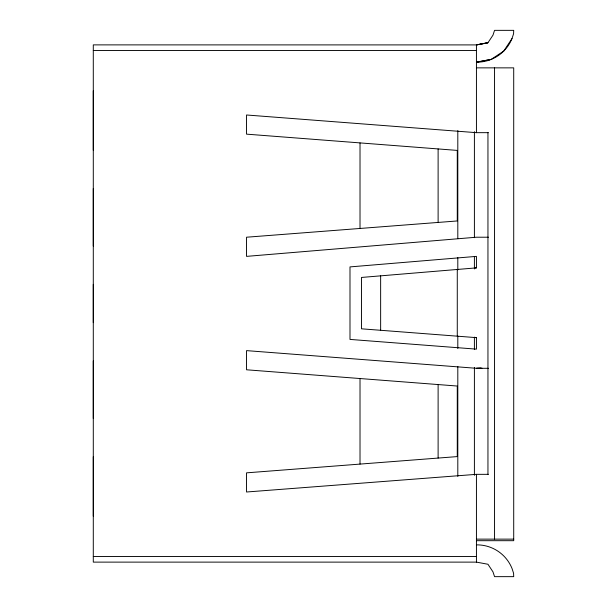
<?xml version="1.0" encoding="UTF-8"?>
<svg xmlns="http://www.w3.org/2000/svg" width="607" height="607" viewBox="0 0 607 607"><rect width="100%" height="100%" fill="white"/><g stroke="black" fill="none" stroke-linecap="round" stroke-linejoin="round"><path stroke-width="0.91" d="M93.288 516.147L93.288 456.76M93.288 418.443L93.288 360.968M93.288 322.658L93.288 284.342M93.288 246.025L93.288 188.557M93.288 150.24L93.288 90.853M476.434 62.18L491.192 59.38L503.719 51.087L512.005 38.567L513.575 33.787L513.712 30.35L494.553 30.35L492.983 35.138L487.952 42.74L476.434 44.933M491.192 59.38L476.434 62.149A37.68 37.68 0 0 0 512.005 38.567M476.434 267.869L361.491 277.445L361.491 328.812L476.434 337.644L476.434 349.139L349.996 339.419L349.996 266.905L476.434 256.374L476.434 267.869L474.606 268.006M488.43 474.333L476.434 474.333L246.541 492.004L246.541 472.845L457.276 456.593L457.276 386.037L246.541 369.784L246.541 350.626L476.434 368.297L488.43 368.297M480.858 368.138L476.434 368.297L481.966 368.138M93.288 50.487L476.434 50.487M476.434 67.863L513.712 67.863L513.712 540.693L476.434 540.693M488.43 237.216L476.434 237.216L246.541 256.374L246.541 237.216L457.276 220.956L457.276 150.407L246.541 134.147L246.541 114.989L476.434 132.667L488.43 132.667M476.434 539.13L513.712 539.13M93.288 556.513L476.434 556.513M476.434 544.881A37.68 37.68 0 0 1 512.005 568.433L513.575 573.213L513.712 576.65L494.553 576.65L492.983 571.862L487.952 564.26L476.434 562.12L93.288 562.12L93.288 44.88L476.434 44.91L487.952 42.74L476.434 44.88L476.434 132.667M474.606 337.492L476.434 337.644M494.553 67.863L494.553 539.13M487.952 132.667L487.952 474.333M476.434 474.333L476.434 562.12M474.401 131.673L474.401 237.701M474.401 256.64L474.401 268.947M474.401 337.105L474.401 349.412M474.401 367.402L474.401 475.327M457.807 130.634L457.807 238.619M457.807 257.558L457.807 269.872M457.807 336.179L457.807 348.494M457.807 366.484L457.807 476.358M457.276 269.462L457.276 336.172M438.117 148.935L438.117 222.435M438.117 384.565L438.117 458.073M380.642 275.851L380.642 330.284M360.019 142.926L360.019 228.46M360.019 378.563L360.019 464.097"/></g></svg>
